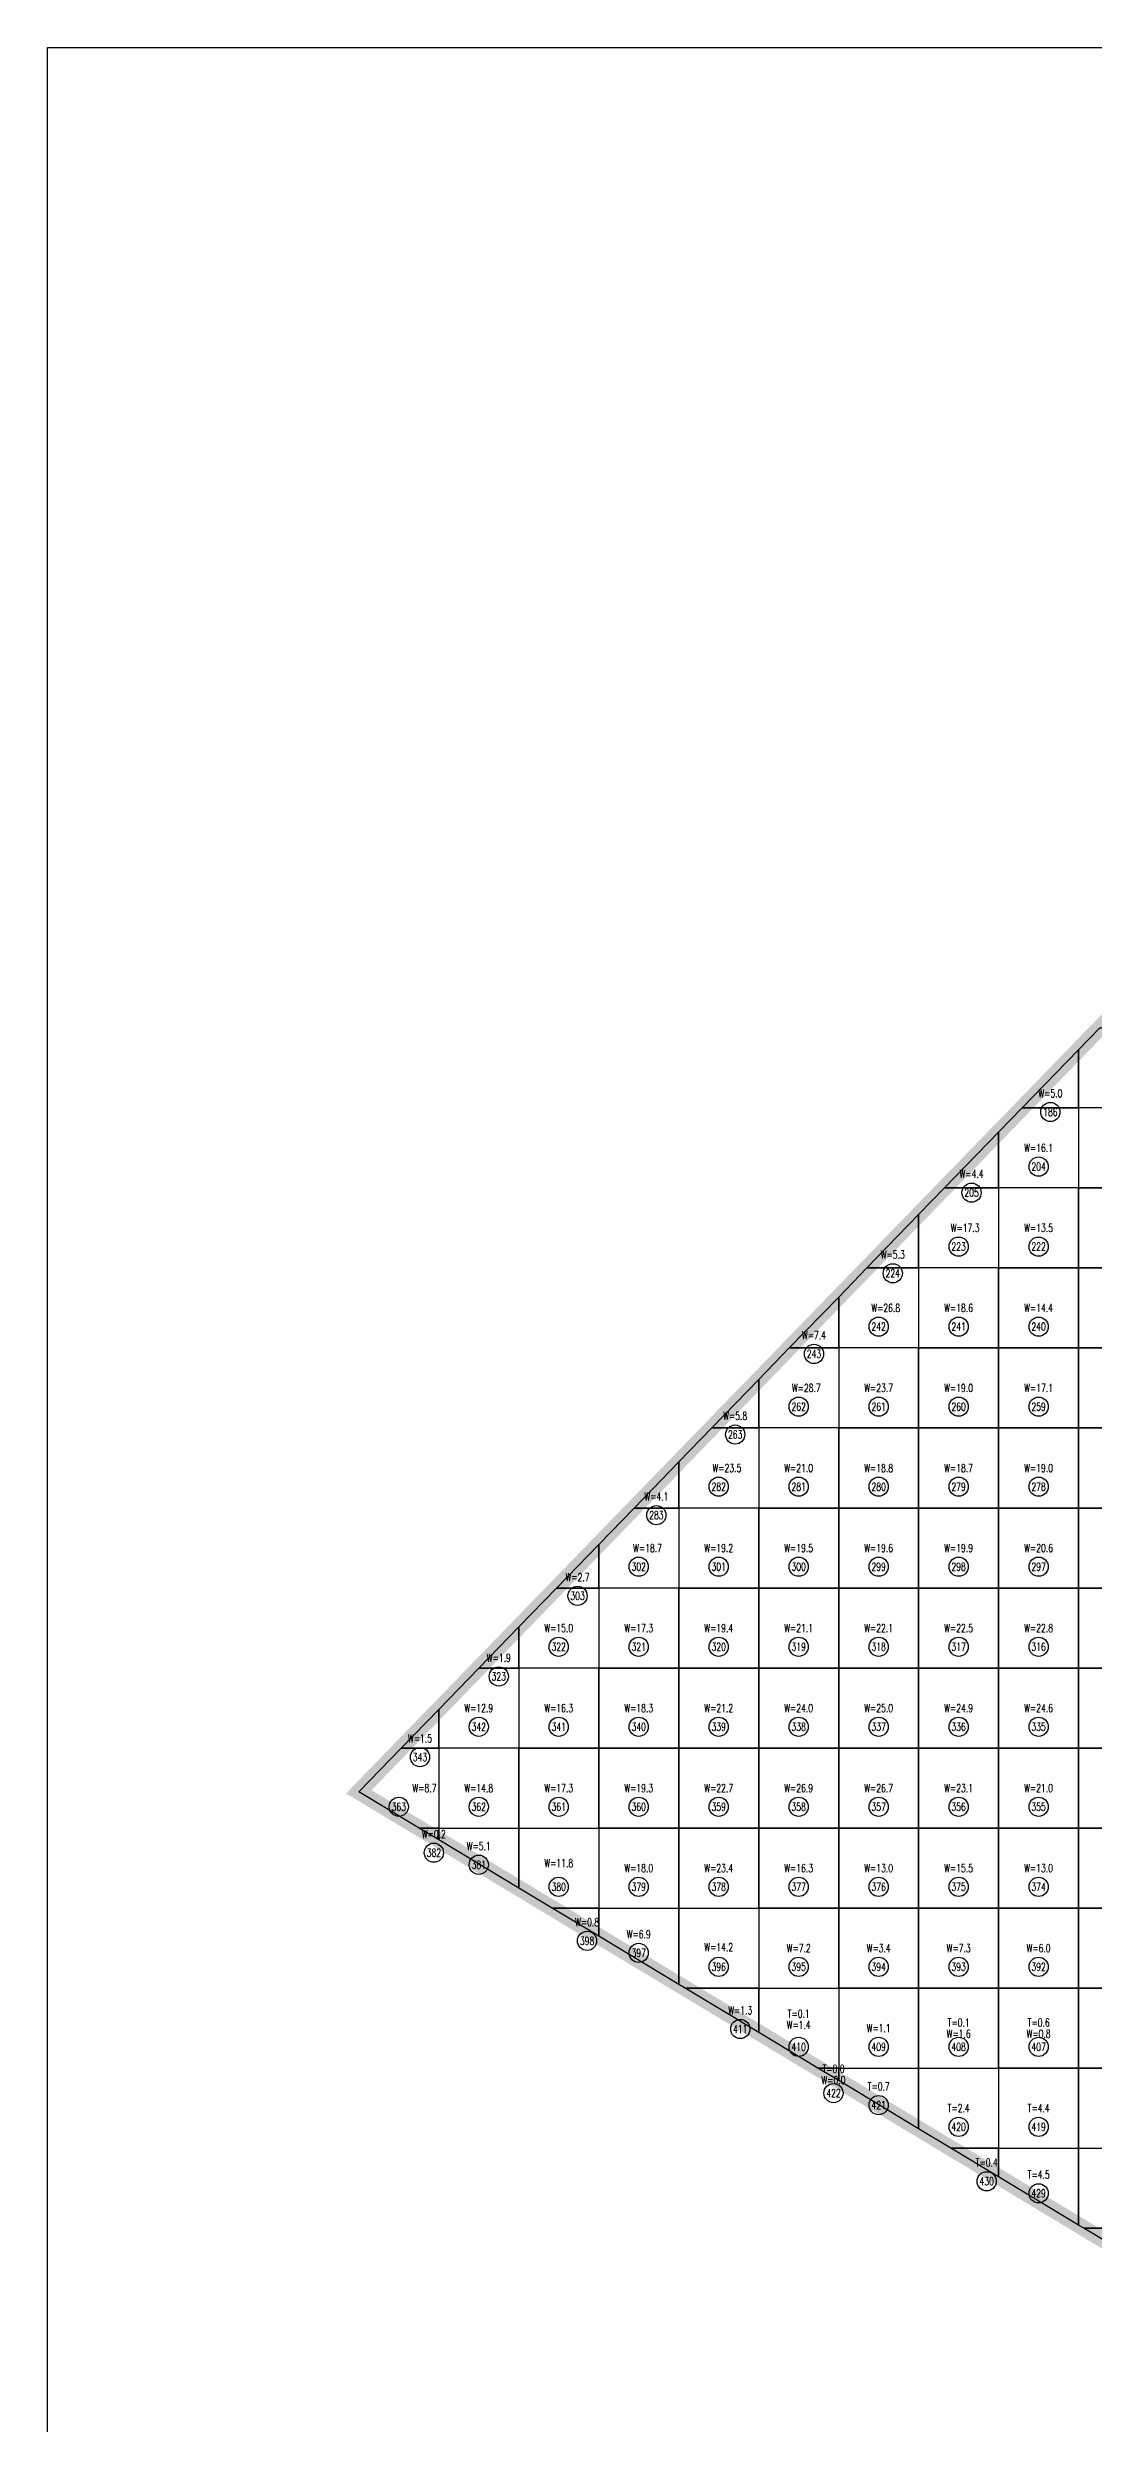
# Model space of a CAD drawing. Extents: x 4283 to 40403, y 1134 to 1764.
# Drawn here: x 28723.5 to 28767.1, y 1573.4 to 1672.4 of the extents above; entities that cross this region are included whole.
import ezdxf
from ezdxf.enums import TextEntityAlignment as Align

# ---------------------------------------------------------------- set-up
doc = ezdxf.new("R2010")
doc.units = 0
for name, color, linetype in [('tdz_2-3方格网', 2, 'Continuous'), ('tdz_2-3方格网计算', 7, 'Continuous'), ('tdz_土方计算图', 7, 'Continuous'), ('tdz_格田', 6, 'Continuous')]:
    doc.layers.add(name, color=color, linetype=linetype)
doc.styles.add('GLandNum', font='txt_____.ttf', dxfattribs={"width": 0.7, "height": 0.5})

msp = doc.modelspace()

# ---------------------------------------------------------------- linework, layer by layer
at = {"layer": 'tdz_2-3方格网', "linetype": 'Continuous'}
for points in [[(28767.316, 1631.521, 2285.333), (28769.767, 1631.521, 2285.157), (28769.767, 1628.188, 2285.047), (28766.434, 1628.188, 2285.208), (28766.434, 1630.612, 2285.333)], [(28766.434, 1630.612, 2285.333), (28766.434, 1628.188, 2285.208), (28764.081, 1628.188, 2285.333)], [(28764.081, 1628.188, 2285.333), (28766.434, 1628.188, 2285.208), (28766.434, 1624.855, 2285.048), (28763.101, 1624.855, 2285.215), (28763.101, 1627.178, 2285.333)], [(28766.434, 1628.188, 2285.208), (28766.434, 1624.855, 2285.048), (28769.767, 1624.855, 2284.971), (28769.767, 1628.188, 2285.047)], [(28763.101, 1627.178, 2285.333), (28763.101, 1624.855, 2285.215), (28760.846, 1624.855, 2285.333)], [(28760.846, 1624.855, 2285.333), (28763.101, 1624.855, 2285.215), (28763.101, 1621.521, 2285.135), (28759.767, 1621.521, 2285.378), (28759.767, 1623.743, 2285.386)], [(28763.101, 1624.855, 2285.215), (28763.101, 1621.521, 2285.135), (28766.434, 1621.521, 2285.007), (28766.434, 1624.855, 2285.048)], [(28766.434, 1624.855, 2285.048), (28766.434, 1621.521, 2285.007), (28769.767, 1621.521, 2284.932), (28769.767, 1624.855, 2284.971)], [(28759.767, 1623.743, 2285.386), (28759.767, 1621.521, 2285.378), (28757.611, 1621.521, 2285.679)], [(28757.611, 1621.521, 2285.679), (28759.767, 1621.521, 2285.378), (28759.767, 1618.188, 2285.351), (28756.434, 1618.188, 2285.761), (28756.434, 1620.309, 2285.838)], [(28759.767, 1621.521, 2285.378), (28759.767, 1618.188, 2285.351), (28763.101, 1618.188, 2285.181), (28763.101, 1621.521, 2285.135)], [(28763.101, 1621.521, 2285.135), (28763.101, 1618.188, 2285.181), (28766.434, 1618.188, 2285.068), (28766.434, 1621.521, 2285.007)], [(28766.434, 1621.521, 2285.007), (28766.434, 1618.188, 2285.068), (28769.767, 1618.188, 2284.945), (28769.767, 1621.521, 2284.932)], [(28756.434, 1620.309, 2285.838), (28756.434, 1618.188, 2285.761), (28754.376, 1618.188, 2285.953)], [(28754.376, 1618.188, 2285.953), (28756.434, 1618.188, 2285.761), (28756.434, 1614.855, 2285.314), (28753.101, 1614.855, 2285.591), (28753.101, 1616.874, 2285.885)], [(28756.434, 1618.188, 2285.761), (28756.434, 1614.855, 2285.314), (28759.767, 1614.855, 2285.271), (28759.767, 1618.188, 2285.351)], [(28759.767, 1618.188, 2285.351), (28759.767, 1614.855, 2285.271), (28763.101, 1614.855, 2285.183), (28763.101, 1618.188, 2285.181)], [(28763.101, 1618.188, 2285.181), (28763.101, 1614.855, 2285.183), (28766.434, 1614.855, 2285.137), (28766.434, 1618.188, 2285.068)], [(28766.434, 1618.188, 2285.068), (28766.434, 1614.855, 2285.137), (28769.767, 1614.855, 2285.009), (28769.767, 1618.188, 2284.945)], [(28753.101, 1616.874, 2285.885), (28753.101, 1614.855, 2285.591), (28751.141, 1614.855, 2285.779)], [(28751.141, 1614.855, 2285.779), (28753.101, 1614.855, 2285.591), (28753.101, 1611.521, 2285.333), (28749.767, 1611.521, 2285.431), (28749.767, 1613.44, 2285.705)], [(28753.101, 1614.855, 2285.591), (28753.101, 1611.521, 2285.333), (28756.434, 1611.521, 2285.277), (28756.434, 1614.855, 2285.314)], [(28756.434, 1614.855, 2285.314), (28756.434, 1611.521, 2285.277), (28759.767, 1611.521, 2285.206), (28759.767, 1614.855, 2285.271)], [(28759.767, 1614.855, 2285.271), (28759.767, 1611.521, 2285.206), (28763.101, 1611.521, 2285.185), (28763.101, 1614.855, 2285.183)], [(28763.101, 1614.855, 2285.183), (28763.101, 1611.521, 2285.185), (28766.434, 1611.521, 2285.158), (28766.434, 1614.855, 2285.137)], [(28766.434, 1614.855, 2285.137), (28766.434, 1611.521, 2285.158), (28769.767, 1611.521, 2285.073), (28769.767, 1614.855, 2285.009)], [(28749.767, 1613.44, 2285.705), (28749.767, 1611.521, 2285.431), (28747.906, 1611.521, 2285.604)], [(28747.906, 1611.521, 2285.604), (28749.767, 1611.521, 2285.431), (28749.767, 1608.188, 2285.333), (28746.434, 1608.188, 2285.333), (28746.434, 1610.005, 2285.525)], [(28749.767, 1611.521, 2285.431), (28749.767, 1608.188, 2285.333), (28753.101, 1608.188, 2285.333), (28753.101, 1611.521, 2285.333)], [(28753.101, 1611.521, 2285.333), (28753.101, 1608.188, 2285.333), (28756.434, 1608.188, 2285.303), (28756.434, 1611.521, 2285.277)], [(28756.434, 1611.521, 2285.277), (28756.434, 1608.188, 2285.303), (28759.767, 1608.188, 2285.257), (28759.767, 1611.521, 2285.206)], [(28759.767, 1611.521, 2285.206), (28759.767, 1608.188, 2285.257), (28763.101, 1608.188, 2285.214), (28763.101, 1611.521, 2285.185)], [(28763.101, 1611.521, 2285.185), (28763.101, 1608.188, 2285.214), (28766.434, 1608.188, 2285.169), (28766.434, 1611.521, 2285.158)], [(28766.434, 1611.521, 2285.158), (28766.434, 1608.188, 2285.169), (28769.767, 1608.188, 2285.133), (28769.767, 1611.521, 2285.073)], [(28746.434, 1610.005, 2285.525), (28746.434, 1608.188, 2285.333), (28744.67, 1608.188, 2285.429)], [(28744.67, 1608.188, 2285.429), (28746.434, 1608.188, 2285.333), (28746.434, 1604.855, 2285.333), (28743.101, 1604.855, 2285.333), (28743.101, 1606.571, 2285.345)], [(28746.434, 1608.188, 2285.333), (28746.434, 1604.855, 2285.333), (28749.767, 1604.855, 2285.337), (28749.767, 1608.188, 2285.333)], [(28749.767, 1608.188, 2285.333), (28749.767, 1604.855, 2285.337), (28753.101, 1604.855, 2285.341), (28753.101, 1608.188, 2285.333)], [(28753.101, 1608.188, 2285.333), (28753.101, 1604.855, 2285.341), (28756.434, 1604.855, 2285.34), (28756.434, 1608.188, 2285.303)], [(28756.434, 1608.188, 2285.303), (28756.434, 1604.855, 2285.34), (28759.767, 1604.855, 2285.301), (28759.767, 1608.188, 2285.257)], [(28759.767, 1608.188, 2285.257), (28759.767, 1604.855, 2285.301), (28763.101, 1604.855, 2285.257), (28763.101, 1608.188, 2285.214)], [(28763.101, 1608.188, 2285.214), (28763.101, 1604.855, 2285.257), (28766.434, 1604.855, 2285.212), (28766.434, 1608.188, 2285.169)], [(28766.434, 1608.188, 2285.169), (28766.434, 1604.855, 2285.212), (28769.767, 1604.855, 2285.133), (28769.767, 1608.188, 2285.133)], [(28743.101, 1606.571, 2285.345), (28743.101, 1604.855, 2285.333), (28741.435, 1604.855, 2285.333)], [(28741.435, 1604.855, 2285.333), (28743.101, 1604.855, 2285.333), (28743.101, 1601.521, 2285.333), (28739.767, 1601.521, 2285.333), (28739.767, 1603.136, 2285.333)], [(28743.101, 1604.855, 2285.333), (28743.101, 1601.521, 2285.333), (28746.434, 1601.521, 2285.333), (28746.434, 1604.855, 2285.333)], [(28746.434, 1604.855, 2285.333), (28746.434, 1601.521, 2285.333), (28749.767, 1601.521, 2285.333), (28749.767, 1604.855, 2285.337)], [(28749.767, 1604.855, 2285.337), (28749.767, 1601.521, 2285.333), (28753.101, 1601.521, 2285.413), (28753.101, 1604.855, 2285.341)], [(28753.101, 1604.855, 2285.341), (28753.101, 1601.521, 2285.413), (28756.434, 1601.521, 2285.415), (28756.434, 1604.855, 2285.34)], [(28756.434, 1604.855, 2285.34), (28756.434, 1601.521, 2285.415), (28759.767, 1601.521, 2285.351), (28759.767, 1604.855, 2285.301)], [(28759.767, 1604.855, 2285.301), (28759.767, 1601.521, 2285.351), (28763.101, 1601.521, 2285.273), (28763.101, 1604.855, 2285.257)], [(28763.101, 1604.855, 2285.257), (28763.101, 1601.521, 2285.273), (28766.434, 1601.521, 2285.191), (28766.434, 1604.855, 2285.212)], [(28766.434, 1604.855, 2285.212), (28766.434, 1601.521, 2285.191), (28769.767, 1601.521, 2285.109), (28769.767, 1604.855, 2285.133)], [(28739.767, 1603.136, 2285.333), (28739.767, 1601.521, 2285.333), (28738.2, 1601.521, 2285.333)], [(28738.2, 1601.521, 2285.333), (28739.767, 1601.521, 2285.333), (28739.767, 1598.188, 2285.277), (28738.95, 1598.188, 2285.24), (28736.434, 1599.701, 2285.333)], [(28739.767, 1601.521, 2285.333), (28739.767, 1598.188, 2285.277), (28743.101, 1598.188, 2285.333), (28743.101, 1601.521, 2285.333)], [(28743.101, 1601.521, 2285.333), (28743.101, 1598.188, 2285.333), (28746.434, 1598.188, 2285.333), (28746.434, 1601.521, 2285.333)], [(28746.434, 1601.521, 2285.333), (28746.434, 1598.188, 2285.333), (28749.767, 1598.188, 2285.333), (28749.767, 1601.521, 2285.333)], [(28749.767, 1601.521, 2285.333), (28749.767, 1598.188, 2285.333), (28753.101, 1598.188, 2285.402), (28753.101, 1601.521, 2285.413)], [(28753.101, 1601.521, 2285.413), (28753.101, 1598.188, 2285.402), (28756.434, 1598.188, 2285.488), (28756.434, 1601.521, 2285.415)], [(28756.434, 1601.521, 2285.415), (28756.434, 1598.188, 2285.488), (28759.767, 1598.188, 2285.222), (28759.767, 1601.521, 2285.351)], [(28759.767, 1601.521, 2285.351), (28759.767, 1598.188, 2285.222), (28763.101, 1598.188, 2285.03), (28763.101, 1601.521, 2285.273)], [(28763.101, 1601.521, 2285.273), (28763.101, 1598.188, 2285.03), (28766.434, 1598.188, 2284.947), (28766.434, 1601.521, 2285.191)], [(28766.434, 1601.521, 2285.191), (28766.434, 1598.188, 2284.947), (28769.767, 1598.188, 2284.859), (28769.767, 1601.521, 2285.109)], [(28738.95, 1598.188, 2285.24), (28739.767, 1598.188, 2285.277), (28739.767, 1597.696, 2285.209)], [(28739.767, 1597.696, 2285.209), (28739.767, 1598.188, 2285.277), (28743.101, 1598.188, 2285.333), (28743.101, 1595.69, 2285.086)], [(28743.101, 1595.69, 2285.086), (28743.101, 1598.188, 2285.333), (28746.434, 1598.188, 2285.333), (28746.434, 1594.855, 2285.09), (28744.49, 1594.855, 2285.034)], [(28746.434, 1598.188, 2285.333), (28746.434, 1594.855, 2285.09), (28749.767, 1594.855, 2285.333), (28749.767, 1598.188, 2285.333)], [(28749.767, 1598.188, 2285.333), (28749.767, 1594.855, 2285.333), (28753.101, 1594.855, 2285.382), (28753.101, 1598.188, 2285.402)], [(28753.101, 1598.188, 2285.402), (28753.101, 1594.855, 2285.382), (28756.434, 1594.855, 2284.625), (28756.434, 1598.188, 2285.488)], [(28756.434, 1598.188, 2285.488), (28756.434, 1594.855, 2284.625), (28759.767, 1594.855, 2284.903), (28759.767, 1598.188, 2285.222)], [(28759.767, 1598.188, 2285.222), (28759.767, 1594.855, 2284.903), (28763.101, 1594.855, 2284.807), (28763.101, 1598.188, 2285.03)], [(28763.101, 1598.188, 2285.03), (28763.101, 1594.855, 2284.807), (28766.434, 1594.855, 2284.701), (28766.434, 1598.188, 2284.947)], [(28766.434, 1598.188, 2284.947), (28766.434, 1594.855, 2284.701), (28769.767, 1594.855, 2284.585), (28769.767, 1598.188, 2284.859)], [(28744.49, 1594.855, 2285.034), (28746.434, 1594.855, 2285.09), (28746.434, 1593.685, 2284.962)], [(28746.434, 1593.685, 2284.962), (28746.434, 1594.855, 2285.09), (28749.767, 1594.855, 2285.333), (28749.767, 1591.679, 2284.838)], [(28749.767, 1591.679, 2284.838), (28749.767, 1594.855, 2285.333), (28753.101, 1594.855, 2285.382), (28753.101, 1591.521, 2284.903), (28750.03, 1591.521, 2284.829)], [(28753.101, 1594.855, 2285.382), (28753.101, 1591.521, 2284.903), (28756.434, 1591.521, 2284.667), (28756.434, 1594.855, 2284.625)], [(28756.434, 1594.855, 2284.625), (28756.434, 1591.521, 2284.667), (28759.767, 1591.521, 2284.664), (28759.767, 1594.855, 2284.903)], [(28759.767, 1594.855, 2284.903), (28759.767, 1591.521, 2284.664), (28763.101, 1591.521, 2284.611), (28763.101, 1594.855, 2284.807)], [(28763.101, 1594.855, 2284.807), (28763.101, 1591.521, 2284.611), (28766.434, 1591.521, 2284.507), (28766.434, 1594.855, 2284.701)], [(28766.434, 1594.855, 2284.701), (28766.434, 1591.521, 2284.507), (28769.767, 1591.521, 2284.42), (28769.767, 1594.855, 2284.585)], [(28750.03, 1591.521, 2284.829), (28753.101, 1591.521, 2284.903), (28753.101, 1589.674, 2284.715)], [(28753.101, 1589.674, 2284.715), (28753.101, 1591.521, 2284.903), (28756.434, 1591.521, 2284.667), (28756.434, 1588.188, 2284.595), (28755.571, 1588.188, 2284.619)], [(28756.434, 1591.521, 2284.667), (28756.434, 1588.188, 2284.595), (28759.767, 1588.188, 2284.529), (28759.767, 1591.521, 2284.664)], [(28759.767, 1591.521, 2284.664), (28759.767, 1588.188, 2284.529), (28763.101, 1588.188, 2284.453), (28763.101, 1591.521, 2284.611)], [(28763.101, 1591.521, 2284.611), (28763.101, 1588.188, 2284.453), (28766.434, 1588.188, 2284.319), (28766.434, 1591.521, 2284.507)], [(28766.434, 1591.521, 2284.507), (28766.434, 1588.188, 2284.319), (28769.767, 1588.188, 2284.234), (28769.767, 1591.521, 2284.42)], [(28755.571, 1588.188, 2284.619), (28756.434, 1588.188, 2284.595), (28756.434, 1587.669, 2284.585)], [(28756.434, 1587.669, 2284.585), (28756.434, 1588.188, 2284.595), (28759.767, 1588.188, 2284.529), (28759.767, 1585.663, 2284.459)], [(28759.767, 1585.663, 2284.459), (28759.767, 1588.188, 2284.529), (28763.101, 1588.188, 2284.453), (28763.101, 1584.855, 2284.359), (28761.111, 1584.855, 2284.408)], [(28763.101, 1588.188, 2284.453), (28763.101, 1584.855, 2284.359), (28766.434, 1584.855, 2284.173), (28766.434, 1588.188, 2284.319)], [(28766.434, 1588.188, 2284.319), (28766.434, 1584.855, 2284.173), (28769.767, 1584.855, 2284.097), (28769.767, 1588.188, 2284.234)], [(28761.111, 1584.855, 2284.408), (28763.101, 1584.855, 2284.359), (28763.101, 1583.658, 2284.332)], [(28763.101, 1583.658, 2284.332), (28763.101, 1584.855, 2284.359), (28766.434, 1584.855, 2284.173), (28766.434, 1581.652, 2284.205)], [(28766.434, 1581.652, 2284.205), (28766.434, 1584.855, 2284.173), (28769.767, 1584.855, 2284.097), (28769.767, 1581.521, 2284.067), (28766.651, 1581.521, 2284.197)], [(28766.651, 1581.521, 2284.197), (28769.767, 1581.521, 2284.067), (28769.767, 1579.647, 2284.079)]]:
    msp.add_polyline3d(points, close=True, dxfattribs=at)
at = {"layer": 'tdz_2-3方格网计算', "color": 7}
for centre in [(28765.258, 1628.016), (28764.767, 1625.743), (28761.973, 1624.658), (28761.434, 1622.41), (28764.767, 1622.41), (28758.689, 1621.299), (28758.101, 1619.077), (28761.434, 1619.077), (28764.767, 1619.077), (28755.405, 1617.94), (28754.767, 1615.743), (28758.101, 1615.743), (28761.434, 1615.743), (28764.767, 1615.743), (28752.121, 1614.582), (28751.434, 1612.41), (28754.767, 1612.41), (28758.101, 1612.41), (28761.434, 1612.41), (28764.767, 1612.41), (28748.837, 1611.223), (28748.101, 1609.077), (28751.434, 1609.077), (28754.767, 1609.077), (28758.101, 1609.077), (28761.434, 1609.077), (28764.767, 1609.077), (28745.552, 1607.864), (28744.767, 1605.743), (28748.101, 1605.743), (28751.434, 1605.743), (28754.767, 1605.743), (28758.101, 1605.743), (28761.434, 1605.743), (28764.767, 1605.743), (28742.268, 1604.506), (28741.434, 1602.41), (28744.767, 1602.41), (28748.101, 1602.41), (28751.434, 1602.41), (28754.767, 1602.41), (28758.101, 1602.41), (28761.434, 1602.41), (28764.767, 1602.41), (28738.984, 1601.147), (28738.101, 1599.077), (28741.434, 1599.077), (28744.767, 1599.077), (28748.101, 1599.077), (28751.434, 1599.077), (28754.767, 1599.077), (28758.101, 1599.077), (28761.434, 1599.077), (28764.767, 1599.077), (28739.563, 1597.164), (28741.434, 1596.663), (28744.767, 1595.743), (28748.101, 1595.743), (28751.434, 1595.743), (28754.767, 1595.743), (28758.101, 1595.743), (28761.434, 1595.743), (28764.767, 1595.743), (28745.948, 1593.492), (28748.101, 1592.991), (28751.434, 1592.41), (28754.767, 1592.41), (28758.101, 1592.41), (28761.434, 1592.41), (28764.767, 1592.41), (28752.333, 1589.82), (28754.767, 1589.077), (28758.101, 1589.077), (28761.434, 1589.077), (28764.767, 1589.077), (28756.218, 1587.15), (28758.101, 1586.649), (28761.434, 1585.743), (28764.767, 1585.743), (28762.603, 1583.478), (28764.767, 1582.977)]:
    msp.add_circle(centre, 0.4, dxfattribs=at)
at = {"layer": 'tdz_土方计算图', "linetype": 'Continuous'}
for points in [[(28723.46, 1672.357), (28853.46, 1672.357)], [(28723.46, 1512.357), (28723.46, 1512.357), (28723.46, 1672.357), (28723.46, 1672.357)]]:
    msp.add_lwpolyline(points, dxfattribs=at)
at = {"layer": 'tdz_格田', "linetype": 'Continuous', "const_width": 0.667}
msp.add_lwpolyline([(28840.486, 1650.552), (28777.732, 1574.855), (28736.434, 1599.701), (28804.525, 1669.86), (28840.486, 1650.552)], close=True, dxfattribs=at)

# ---------------------------------------------------------------- texts
at = {"layer": 'tdz_2-3方格网计算', "color": 173, "style": 'GLandNum', "width": 0.7}
for s, p in [('W=5.0', (28765.258, 1628.794)), ('W=16.1', (28764.767, 1626.521)), ('W=4.4', (28761.973, 1625.435)), ('W=17.3', (28761.704, 1623.188)), ('W=13.5', (28764.767, 1623.188)), ('W=5.3', (28758.689, 1622.077)), ('W=26.8', (28758.395, 1619.855)), ('W=18.6', (28761.434, 1619.855)), ('W=14.4', (28764.767, 1619.855)), ('W=7.4', (28755.405, 1618.718)), ('W=28.7', (28755.086, 1616.521)), ('W=23.7', (28758.101, 1616.521)), ('W=19.0', (28761.434, 1616.521)), ('W=17.1', (28764.767, 1616.521)), ('W=5.8', (28752.121, 1615.359)), ('W=23.5', (28751.777, 1613.188)), ('W=21.0', (28754.767, 1613.188)), ('W=18.8', (28758.101, 1613.188)), ('W=18.7', (28761.434, 1613.188)), ('W=19.0', (28764.767, 1613.188)), ('W=4.1', (28748.837, 1612.001)), ('W=18.7', (28748.469, 1609.855)), ('W=19.2', (28751.434, 1609.855)), ('W=19.5', (28754.767, 1609.855)), ('W=19.6', (28758.101, 1609.855)), ('W=19.9', (28761.434, 1609.855)), ('W=20.6', (28764.767, 1609.855)), ('W=2.7', (28745.552, 1608.642)), ('W=15.0', (28744.767, 1606.521)), ('W=17.3', (28748.101, 1606.521)), ('W=19.4', (28751.434, 1606.521)), ('W=21.1', (28754.767, 1606.521)), ('W=22.1', (28758.101, 1606.521)), ('W=22.5', (28761.434, 1606.521)), ('W=22.8', (28764.767, 1606.521)), ('W=1.9', (28742.268, 1605.284)), ('W=12.9', (28741.434, 1603.188)), ('W=16.3', (28744.767, 1603.188)), ('W=18.3', (28748.101, 1603.188)), ('W=21.2', (28751.434, 1603.188)), ('W=24.0', (28754.767, 1603.188)), ('W=25.0', (28758.101, 1603.188)), ('W=24.9', (28761.434, 1603.188)), ('W=24.6', (28764.767, 1603.188)), ('W=1.5', (28738.984, 1601.925)), ('W=8.7', (28739.171, 1599.855)), ('W=14.8', (28741.434, 1599.855)), ('W=17.3', (28744.767, 1599.855)), ('W=19.3', (28748.101, 1599.855)), ('W=22.7', (28751.434, 1599.855)), ('W=26.9', (28754.767, 1599.855)), ('W=26.7', (28758.101, 1599.855)), ('W=23.1', (28761.434, 1599.855)), ('W=21.0', (28764.767, 1599.855)), ('W=0.2', (28739.563, 1597.942)), ('W=5.1', (28741.434, 1597.441)), ('W=11.8', (28744.767, 1596.73)), ('W=18.0', (28748.101, 1596.521)), ('W=23.4', (28751.434, 1596.521)), ('W=16.3', (28754.767, 1596.521)), ('W=13.0', (28758.101, 1596.521)), ('W=15.5', (28761.434, 1596.521)), ('W=13.0', (28764.767, 1596.521)), ('W=0.8', (28745.948, 1594.27)), ('W=6.9', (28748.101, 1593.768)), ('W=14.2', (28751.434, 1593.227)), ('W=7.2', (28754.767, 1593.188)), ('W=3.4', (28758.101, 1593.188)), ('W=7.3', (28761.434, 1593.188)), ('W=6.0', (28764.767, 1593.188)), ('W=1.3', (28752.333, 1590.598)), ('W=1.4', (28754.767, 1589.993)), ('W=1.1', (28758.101, 1589.855)), ('W=1.6', (28761.434, 1589.621)), ('W=0.8', (28764.767, 1589.621)), ('W=0.0', (28756.218, 1587.695))]:
    msp.add_text(s, height=0.3333, dxfattribs=at).set_placement(p, align=Align.MIDDLE_CENTER)
at = {"layer": 'tdz_2-3方格网计算', "color": 7, "style": 'GLandNum', "width": 0.7}
for s, p in [('186', (28765.258, 1628.016)), ('204', (28764.767, 1625.743)), ('205', (28761.973, 1624.658)), ('223', (28761.434, 1622.41)), ('222', (28764.767, 1622.41)), ('224', (28758.689, 1621.299)), ('242', (28758.101, 1619.077)), ('241', (28761.434, 1619.077)), ('240', (28764.767, 1619.077)), ('243', (28755.405, 1617.94)), ('262', (28754.767, 1615.743)), ('261', (28758.101, 1615.743)), ('260', (28761.434, 1615.743)), ('259', (28764.767, 1615.743)), ('263', (28752.121, 1614.582)), ('282', (28751.434, 1612.41)), ('281', (28754.767, 1612.41)), ('280', (28758.101, 1612.41)), ('279', (28761.434, 1612.41)), ('278', (28764.767, 1612.41)), ('283', (28748.837, 1611.223)), ('302', (28748.101, 1609.077)), ('301', (28751.434, 1609.077)), ('300', (28754.767, 1609.077)), ('299', (28758.101, 1609.077)), ('298', (28761.434, 1609.077)), ('297', (28764.767, 1609.077)), ('303', (28745.552, 1607.864)), ('322', (28744.767, 1605.743)), ('321', (28748.101, 1605.743)), ('320', (28751.434, 1605.743)), ('319', (28754.767, 1605.743)), ('318', (28758.101, 1605.743)), ('317', (28761.434, 1605.743)), ('316', (28764.767, 1605.743)), ('323', (28742.268, 1604.506)), ('342', (28741.434, 1602.41)), ('341', (28744.767, 1602.41)), ('340', (28748.101, 1602.41)), ('339', (28751.434, 1602.41)), ('338', (28754.767, 1602.41)), ('337', (28758.101, 1602.41)), ('336', (28761.434, 1602.41)), ('335', (28764.767, 1602.41)), ('343', (28738.984, 1601.147)), ('363', (28738.101, 1599.077)), ('362', (28741.434, 1599.077)), ('361', (28744.767, 1599.077)), ('360', (28748.101, 1599.077)), ('359', (28751.434, 1599.077)), ('358', (28754.767, 1599.077)), ('357', (28758.101, 1599.077)), ('356', (28761.434, 1599.077)), ('355', (28764.767, 1599.077)), ('382', (28739.563, 1597.164)), ('381', (28741.434, 1596.663)), ('380', (28744.767, 1595.743)), ('379', (28748.101, 1595.743)), ('378', (28751.434, 1595.743)), ('377', (28754.767, 1595.743)), ('376', (28758.101, 1595.743)), ('375', (28761.434, 1595.743)), ('374', (28764.767, 1595.743)), ('398', (28745.948, 1593.492)), ('397', (28748.101, 1592.991)), ('396', (28751.434, 1592.41)), ('395', (28754.767, 1592.41)), ('394', (28758.101, 1592.41)), ('393', (28761.434, 1592.41)), ('392', (28764.767, 1592.41)), ('411', (28752.333, 1589.82)), ('410', (28754.767, 1589.077)), ('409', (28758.101, 1589.077)), ('408', (28761.434, 1589.077)), ('407', (28764.767, 1589.077)), ('422', (28756.218, 1587.15)), ('421', (28758.101, 1586.649)), ('420', (28761.434, 1585.743)), ('419', (28764.767, 1585.743)), ('430', (28762.603, 1583.478)), ('429', (28764.767, 1582.977))]:
    msp.add_text(s, height=0.3333, dxfattribs=at).set_placement(p, align=Align.MIDDLE_CENTER)
at = {"layer": 'tdz_2-3方格网计算', "color": 2, "style": 'GLandNum', "width": 0.7}
for s, p in [('T=0.1', (28754.767, 1590.459)), ('T=0.1', (28761.434, 1590.088)), ('T=0.6', (28764.767, 1590.088)), ('T=0.0', (28756.218, 1588.162)), ('T=0.7', (28758.101, 1587.427)), ('T=2.4', (28761.434, 1586.521)), ('T=4.4', (28764.767, 1586.521)), ('T=0.4', (28762.603, 1584.256)), ('T=4.5', (28764.767, 1583.755))]:
    msp.add_text(s, height=0.3333, dxfattribs=at).set_placement(p, align=Align.MIDDLE_CENTER)

doc.saveas('drawing.dxf')
